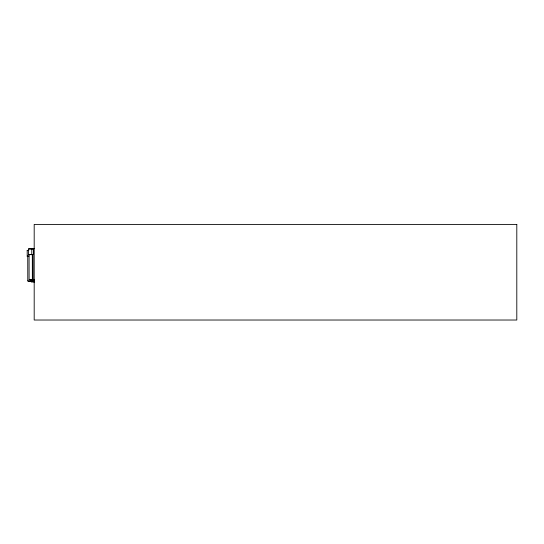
<?xml version="1.0" encoding="UTF-8"?>
<svg xmlns="http://www.w3.org/2000/svg" width="544" height="544" viewBox="0 0 544 544"><rect width="100%" height="100%" fill="white"/><g stroke="black" fill="none" stroke-linecap="round" stroke-linejoin="round"><path stroke-width="0.82" d="M32.314 254.442L28.533 254.823L28.519 248.921L33.551 248.839L33.544 254.211L33.041 254.313L33.123 279.888L29.872 279.888L29.104 279.446L29.063 254.442L32.314 254.442L32.354 279.446L33.123 279.888M28.839 256.285L27.214 256.285L27.2 250.39L28.825 250.39M31.804 279.711L31.804 281.357L28.553 281.357L27.785 280.915L27.744 255.904L27.214 256.285M31.783 254.823L31.77 248.921L28.519 248.921M30.899 280.874L33.34 280.874L33.816 281.84L33.497 281.411M28.533 254.823L29.063 254.442M33.551 248.839L31.77 248.921M32.722 248.608L31.933 248.69L34.367 248.69M33.028 279.405L34.653 279.405M29.104 279.446L32.354 279.446M32.048 280.099L34.49 280.099M32.654 280.541L34.279 280.541M27.785 280.915L31.035 280.915L31.804 281.357M33.986 281.568L30.736 281.568L30.09 280.874M31.334 282.01L34.585 282.01M27.2 250.39L27.56 250.607M516.8 224.407L34.19 224.407L34.19 320.022L516.8 320.022L516.8 224.407"/></g></svg>
